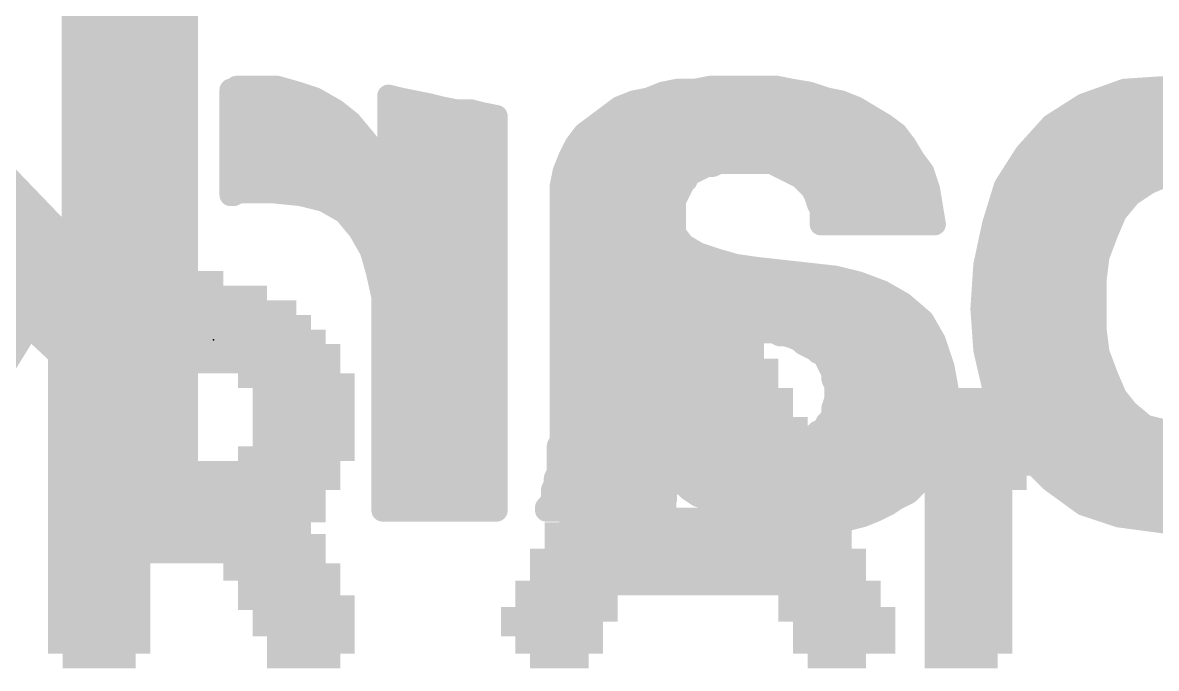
# Model space of a CAD drawing. Extents: x -30.5 to 56.1, y -10.7 to 33.1.
# Drawn here: x 12.047 to 15.927, y 19.958 to 22.168 of the extents above; entities that cross this region are included whole.
import ezdxf

# ---------------------------------------------------------------- set-up
doc = ezdxf.new("R2010")
doc.units = 0
for name, color, linetype in [('21', 41, 'CONTINUOUS'), ('22', 40, 'CONTINUOUS'), ('24', 53, 'CONTINUOUS')]:
    doc.layers.add(name, color=color, linetype=linetype)

# ---------------------------------------------------------------- blocks, each defined once
blk = doc.blocks.new('RECT')
blk.add_solid([(-0.5, -0.5), (0.5, -0.5), (-0.5, 0.5), (0.5, 0.5)])

msp = doc.modelspace()

# ---------------------------------------------------------------- linework, layer by layer
at = {"layer": '22', "const_width": 0.0762}
for points in [[(12.219, 22.448), (12.219, 21.408)], [(12.609, 20.498), (12.609, 22.238)], [(12.219, 22.1742), (12.609, 22.1742)], [(12.219, 22.098), (12.609, 22.098)], [(12.219, 22.0218), (12.609, 22.0218)], [(12.219, 21.9456), (12.609, 21.9456)], [(12.769, 21.938), (12.759, 21.938)], [(12.759, 21.938), (12.759, 21.578)], [(12.779, 21.948), (12.769, 21.938)], [(12.7766, 21.9456), (12.9274, 21.9456)], [(12.919, 21.948), (12.779, 21.948)], [(12.989, 21.928), (12.919, 21.948)], [(13.049, 21.908), (12.989, 21.928)], [(14.239, 21.928), (14.189, 21.908)], [(14.289, 21.938), (14.239, 21.928)], [(14.349, 21.938), (14.289, 21.938)], [(14.399, 21.948), (14.349, 21.938)], [(14.387, 21.9456), (14.641, 21.9456)], [(14.629, 21.948), (14.399, 21.948)], [(14.679, 21.938), (14.629, 21.948)], [(14.739, 21.928), (14.679, 21.938)], [(14.799, 21.908), (14.739, 21.928)], [(15.819, 21.938), (15.679, 21.888)], [(15.969, 21.948), (15.819, 21.938)], [(15.933, 21.9456), (16.0534, 21.9456)], [(12.219, 21.408), (11.729, 21.918)], [(13.119, 21.868), (13.049, 21.908)], [(13.339, 21.908), (13.299, 21.918)], [(13.299, 21.918), (13.299, 21.648)], [(13.439, 21.888), (13.339, 21.908)], [(13.479, 21.878), (13.439, 21.888)], [(14.139, 21.898), (14.089, 21.878)], [(14.189, 21.908), (14.139, 21.898)], [(14.849, 21.898), (14.799, 21.908)], [(14.899, 21.878), (14.849, 21.898)], [(15.679, 21.888), (15.569, 21.818)], [(12.219, 21.8694), (12.609, 21.8694)], [(12.759, 21.8694), (13.1166, 21.8694)], [(13.169, 21.828), (13.119, 21.868)], [(13.299, 21.8694), (13.522, 21.8694)], [(13.529, 21.868), (13.479, 21.878)], [(13.579, 21.868), (13.529, 21.868)], [(13.619, 21.858), (13.579, 21.868)], [(13.669, 21.848), (13.619, 21.858)], [(13.669, 20.498), (13.669, 21.848)], [(14.089, 21.878), (13.969, 21.788)], [(14.0775, 21.8694), (14.9133, 21.8694)], [(14.999, 21.818), (14.899, 21.878)], [(15.6498, 21.8694), (16.2567, 21.8694)], [(13.219, 21.768), (13.169, 21.828)], [(15.039, 21.788), (14.999, 21.818)], [(15.569, 21.818), (15.479, 21.718)], [(12.219, 21.7932), (12.609, 21.7932)], [(12.759, 21.7932), (13.198, 21.7932)], [(13.259, 21.718), (13.219, 21.768)], [(13.299, 21.7932), (13.669, 21.7932)], [(13.969, 21.788), (13.939, 21.748)], [(13.9759, 21.7932), (15.0321, 21.7932)], [(15.069, 21.748), (15.039, 21.788)], [(15.5467, 21.7932), (16.3438, 21.7932)], [(13.939, 21.748), (13.919, 21.708)], [(15.099, 21.698), (15.069, 21.748)], [(12.219, 21.717), (12.609, 21.717)], [(12.759, 21.717), (13.2596, 21.717)], [(13.299, 21.648), (13.259, 21.718)], [(13.299, 21.717), (13.669, 21.717)], [(13.919, 21.708), (13.899, 21.658)], [(13.9235, 21.717), (15.0876, 21.717)], [(15.129, 21.658), (15.099, 21.698)], [(15.479, 21.718), (15.409, 21.608)], [(15.4784, 21.717), (16.759, 21.717)], [(13.899, 21.658), (13.889, 21.608)], [(14.329, 21.648), (14.389, 21.678)], [(14.389, 21.678), (14.409, 21.678)], [(14.409, 21.678), (14.429, 21.688)], [(14.429, 21.688), (14.609, 21.688)], [(14.609, 21.688), (14.709, 21.638)], [(15.149, 21.598), (15.129, 21.658)], [(12.219, 21.6408), (12.609, 21.6408)], [(12.759, 21.6408), (13.669, 21.6408)], [(13.8956, 21.6408), (14.3254, 21.6408)], [(14.279, 21.558), (14.309, 21.618)], [(14.309, 21.618), (14.319, 21.628)], [(14.319, 21.628), (14.329, 21.648)], [(14.7034, 21.6408), (15.1347, 21.6408)], [(14.709, 21.638), (14.749, 21.598)], [(15.4299, 21.6408), (15.9522, 21.6408)], [(15.839, 21.578), (15.899, 21.618)], [(15.899, 21.618), (15.969, 21.648)], [(12.759, 21.578), (12.769, 21.578)], [(12.769, 21.578), (12.789, 21.588)], [(12.789, 21.588), (12.899, 21.588)], [(12.899, 21.588), (12.999, 21.578)], [(12.999, 21.578), (13.079, 21.558)], [(13.889, 21.608), (13.889, 20.738)], [(14.749, 21.598), (14.759, 21.578)], [(14.759, 21.578), (14.769, 21.548)], [(15.169, 21.478), (15.149, 21.598)], [(15.409, 21.608), (15.369, 21.478)], [(15.789, 21.518), (15.839, 21.578)], [(11.6292, 21.5646), (12.0685, 21.5646)], [(12.219, 21.5646), (12.609, 21.5646)], [(13.0526, 21.5646), (13.669, 21.5646)], [(13.079, 21.558), (13.149, 21.518)], [(13.889, 21.5646), (14.2823, 21.5646)], [(14.279, 21.448), (14.279, 21.558)], [(14.7635, 21.5646), (15.1546, 21.5646)], [(14.769, 21.548), (14.779, 21.528)], [(15.3956, 21.5646), (15.8278, 21.5646)], [(13.149, 21.518), (13.199, 21.458)], [(14.779, 21.528), (14.779, 21.478)], [(15.759, 21.448), (15.789, 21.518)], [(11.7069, 21.4884), (12.1418, 21.4884)], [(12.219, 21.4884), (12.609, 21.4884)], [(13.1737, 21.4884), (13.669, 21.4884)], [(13.199, 21.458), (13.239, 21.388)], [(13.889, 21.4884), (14.279, 21.4884)], [(14.779, 21.4884), (15.1673, 21.4884)], [(14.779, 21.478), (15.169, 21.478)], [(15.369, 21.478), (15.339, 21.338)], [(15.3722, 21.4884), (15.7763, 21.4884)], [(14.309, 21.408), (14.279, 21.448)], [(15.729, 21.368), (15.759, 21.448)], [(11.7845, 21.4122), (12.215, 21.4122)], [(12.219, 21.4122), (12.609, 21.4122)], [(13.2252, 21.4122), (13.669, 21.4122)], [(13.239, 21.388), (13.259, 21.318)], [(13.889, 21.4122), (14.3059, 21.4122)], [(14.359, 21.378), (14.309, 21.408)], [(15.3549, 21.4122), (15.7456, 21.4122)], [(14.419, 21.358), (14.359, 21.378)], [(14.489, 21.338), (14.419, 21.358)], [(15.719, 21.288), (15.729, 21.368)], [(11.7584, 21.336), (12.609, 21.336)], [(13.2539, 21.336), (13.669, 21.336)], [(13.259, 21.318), (13.279, 21.228)], [(13.889, 21.336), (14.4885, 21.336)], [(14.489, 21.338), (14.439, 21.138)], [(14.439, 21.138), (14.489, 21.338)], [(14.4885, 21.336), (14.503, 21.336)], [(14.559, 21.328), (14.489, 21.338)], [(14.739, 21.308), (14.559, 21.328)], [(14.659, 21.098), (14.739, 21.308)], [(14.739, 21.308), (14.659, 21.098)], [(14.829, 21.298), (14.739, 21.308)], [(15.339, 21.338), (15.329, 21.188)], [(15.3389, 21.336), (15.725, 21.336)], [(14.909, 21.278), (14.829, 21.298)], [(14.989, 21.248), (14.909, 21.278)], [(15.719, 21.198), (15.719, 21.288)], [(11.7084, 21.2598), (12.609, 21.2598)], [(13.2719, 21.2598), (13.669, 21.2598)], [(13.279, 21.228), (13.279, 20.498)], [(13.889, 21.2598), (14.4695, 21.2598)], [(14.4695, 21.2598), (14.7206, 21.2598)], [(14.7206, 21.2598), (14.9575, 21.2598)], [(15.059, 21.208), (14.989, 21.248)], [(15.3338, 21.2598), (15.719, 21.2598)], [(14.279, 20.958), (14.279, 21.188)], [(14.279, 21.188), (14.299, 21.168)], [(15.129, 21.148), (15.059, 21.208)], [(15.719, 21.198), (15.329, 21.188)], [(15.329, 21.188), (15.719, 21.198)], [(15.329, 21.188), (15.339, 21.048)], [(15.719, 21.118), (15.719, 21.198)], [(11.6585, 21.1836), (12.609, 21.1836)], [(13.279, 21.1836), (13.669, 21.1836)], [(13.889, 21.1836), (14.279, 21.1836)], [(14.2834, 21.1836), (14.4504, 21.1836)], [(14.299, 21.168), (14.319, 21.168)], [(14.319, 21.168), (14.359, 21.148)], [(14.359, 21.148), (14.379, 21.148)], [(14.379, 21.148), (14.399, 21.138)], [(14.4504, 21.1836), (14.6916, 21.1836)], [(14.6916, 21.1836), (15.0875, 21.1836)], [(15.169, 21.078), (15.129, 21.148)], [(15.3293, 21.1836), (15.719, 21.1836)], [(11.679, 20.498), (12.069, 21.128)], [(12.069, 21.128), (12.219, 20.988)], [(14.399, 21.138), (14.439, 21.138)], [(14.439, 21.138), (14.459, 21.128)], [(14.459, 21.128), (14.479, 21.128)], [(14.479, 21.128), (14.509, 21.118)], [(14.509, 21.118), (14.549, 21.118)], [(14.549, 21.118), (14.579, 21.108)], [(14.579, 21.108), (14.619, 21.108)], [(14.619, 21.108), (14.639, 21.098)], [(15.729, 21.038), (15.719, 21.118)], [(11.6085, 21.1074), (12.0562, 21.1074)], [(12.0911, 21.1074), (12.609, 21.1074)], [(13.279, 21.1074), (13.669, 21.1074)], [(13.889, 21.1074), (14.279, 21.1074)], [(14.6202, 21.1074), (14.6626, 21.1074)], [(14.639, 21.098), (14.659, 21.098)], [(14.659, 21.098), (14.689, 21.088)], [(14.6626, 21.1074), (15.1522, 21.1074)], [(14.689, 21.088), (14.709, 21.078)], [(14.709, 21.078), (14.719, 21.068)], [(15.199, 20.988), (15.169, 21.078)], [(15.3348, 21.1074), (15.7203, 21.1074)], [(12.1727, 21.0312), (12.609, 21.0312)], [(13.279, 21.0312), (13.669, 21.0312)], [(13.889, 21.0312), (14.279, 21.0312)], [(14.719, 21.068), (14.759, 21.048)], [(14.759, 21.048), (14.769, 21.038)], [(14.769, 21.038), (14.789, 21.028)], [(14.7826, 21.0312), (15.1846, 21.0312)], [(15.339, 21.048), (15.369, 20.918)], [(15.3429, 21.0312), (15.7316, 21.0312)], [(15.759, 20.958), (15.729, 21.038)], [(14.789, 21.028), (14.819, 20.968)], [(12.219, 20.988), (12.219, 20.498)], [(12.219, 20.955), (12.609, 20.955)], [(13.279, 20.955), (13.669, 20.955)], [(13.889, 20.955), (14.28, 20.955)], [(14.289, 20.928), (14.279, 20.958)], [(14.819, 20.968), (14.819, 20.948)], [(14.819, 20.955), (15.205, 20.955)], [(15.219, 20.878), (15.199, 20.988)], [(15.3605, 20.955), (15.7526, 20.955)], [(15.419, 20.798), (15.759, 20.958)], [(15.759, 20.958), (15.419, 20.798)], [(15.7526, 20.955), (15.7603, 20.955)], [(15.789, 20.888), (15.759, 20.958)], [(14.299, 20.908), (14.289, 20.928)], [(14.819, 20.948), (14.829, 20.928)], [(14.829, 20.928), (14.829, 20.878)], [(15.369, 20.918), (15.419, 20.798)], [(12.219, 20.8788), (12.609, 20.8788)], [(13.279, 20.8788), (13.669, 20.8788)], [(13.889, 20.8788), (14.3087, 20.8788)], [(14.319, 20.848), (14.299, 20.908)], [(14.829, 20.878), (14.819, 20.848)], [(14.829, 20.8788), (15.2189, 20.8788)], [(15.209, 20.828), (15.219, 20.878)], [(15.3853, 20.8788), (15.5907, 20.8788)], [(15.5907, 20.8788), (15.7964, 20.8788)], [(15.829, 20.838), (15.789, 20.888)], [(14.339, 20.828), (14.319, 20.848)], [(14.819, 20.848), (14.819, 20.828)], [(15.889, 20.788), (15.829, 20.838)], [(12.219, 20.8026), (12.609, 20.8026)], [(13.279, 20.8026), (13.669, 20.8026)], [(13.889, 20.8026), (14.3559, 20.8026)], [(14.359, 20.798), (14.339, 20.828)], [(14.379, 20.778), (14.359, 20.798)], [(14.799, 20.798), (14.789, 20.778)], [(14.809, 20.808), (14.799, 20.798)], [(14.8036, 20.8026), (15.209, 20.8026)], [(14.819, 20.828), (14.809, 20.808)], [(15.209, 20.778), (15.209, 20.828)], [(15.4171, 20.8026), (15.4288, 20.8026)], [(15.419, 20.798), (15.479, 20.688)], [(15.4288, 20.8026), (15.8715, 20.8026)], [(14.409, 20.758), (14.379, 20.778)], [(14.769, 20.768), (14.759, 20.758)], [(14.789, 20.778), (14.769, 20.768)], [(15.189, 20.738), (15.209, 20.778)], [(15.969, 20.768), (15.889, 20.788)], [(12.219, 20.7264), (12.609, 20.7264)], [(13.279, 20.7264), (13.669, 20.7264)], [(13.889, 20.738), (13.879, 20.718)], [(13.8832, 20.7264), (14.547, 20.7264)], [(14.449, 20.748), (14.409, 20.758)], [(14.489, 20.728), (14.449, 20.748)], [(14.539, 20.728), (14.489, 20.728)], [(14.589, 20.718), (14.539, 20.728)], [(14.659, 20.728), (14.639, 20.718)], [(14.6558, 20.7264), (15.1867, 20.7264)], [(14.679, 20.728), (14.659, 20.728)], [(14.699, 20.738), (14.679, 20.728)], [(14.719, 20.738), (14.699, 20.738)], [(14.759, 20.758), (14.719, 20.738)], [(15.179, 20.688), (15.189, 20.738)], [(15.4581, 20.7264), (16.759, 20.7264)], [(13.879, 20.718), (13.879, 20.628)], [(14.639, 20.718), (14.589, 20.718)], [(15.159, 20.658), (15.179, 20.688)], [(15.479, 20.688), (15.569, 20.598)], [(12.219, 20.6502), (12.609, 20.6502)], [(13.279, 20.6502), (13.669, 20.6502)], [(13.879, 20.6502), (15.1532, 20.6502)], [(15.129, 20.618), (15.159, 20.658)], [(15.5168, 20.6502), (16.3468, 20.6502)], [(13.879, 20.628), (13.869, 20.608)], [(13.869, 20.608), (13.869, 20.588)], [(14.259, 20.578), (14.259, 20.638)], [(14.259, 20.638), (14.279, 20.608)], [(14.279, 20.608), (14.309, 20.588)], [(15.109, 20.588), (15.129, 20.618)], [(12.219, 20.574), (12.609, 20.574)], [(13.279, 20.574), (13.669, 20.574)], [(13.869, 20.588), (13.859, 20.568)], [(13.859, 20.568), (13.859, 20.538)], [(13.862, 20.574), (14.255, 20.574)], [(14.249, 20.568), (14.259, 20.578)], [(14.249, 20.538), (14.249, 20.568)], [(14.309, 20.588), (14.329, 20.568)], [(14.323, 20.574), (15.095, 20.574)], [(14.329, 20.568), (14.359, 20.548)], [(15.079, 20.558), (15.109, 20.588)], [(15.569, 20.598), (15.679, 20.518)], [(15.602, 20.574), (16.2823, 20.574)], [(13.859, 20.538), (13.849, 20.518)], [(14.239, 20.528), (14.249, 20.538)], [(14.239, 20.518), (14.239, 20.528)], [(14.359, 20.548), (14.389, 20.538)], [(14.389, 20.538), (14.419, 20.518)], [(15.009, 20.518), (15.039, 20.538)], [(15.039, 20.538), (15.079, 20.558)], [(12.219, 20.498), (12.609, 20.498)], [(13.279, 20.498), (13.669, 20.498)], [(13.849, 20.518), (13.839, 20.508)], [(13.839, 20.508), (13.839, 20.498)], [(13.839, 20.498), (14.229, 20.498)], [(14.229, 20.508), (14.239, 20.518)], [(14.229, 20.498), (14.229, 20.508)], [(14.419, 20.518), (14.539, 20.478)], [(14.4796, 20.4978), (14.9685, 20.4978)], [(14.919, 20.478), (14.969, 20.498)], [(14.969, 20.498), (15.009, 20.518)], [(15.679, 20.518), (15.799, 20.478)], [(15.7396, 20.4978), (16.1486, 20.4978)], [(15.949, 20.458), (16.129, 20.488)], [(14.539, 20.478), (14.569, 20.478)], [(14.569, 20.478), (14.599, 20.468)], [(14.599, 20.468), (14.639, 20.468)], [(14.639, 20.468), (14.669, 20.458)], [(14.669, 20.458), (14.779, 20.458)], [(14.779, 20.458), (14.829, 20.468)], [(14.829, 20.468), (14.879, 20.468)], [(14.879, 20.468), (14.919, 20.478)], [(15.799, 20.478), (15.949, 20.458)]]:
    msp.add_lwpolyline(points, dxfattribs=at)
at = {"layer": '22', "const_width": 0.0381}
for points in [[(12.219, 22.1933, 1), (12.219, 22.1552)], [(12.609, 22.1552, 1), (12.609, 22.1933)], [(12.219, 22.1171, 1), (12.219, 22.079)], [(12.609, 22.079, 1), (12.609, 22.1171)], [(12.219, 22.0409, 1), (12.219, 22.0028)], [(12.609, 22.0028, 1), (12.609, 22.0409)], [(12.219, 21.9647, 1), (12.219, 21.9266)], [(12.609, 21.9266, 1), (12.609, 21.9647)], [(12.759, 21.9571, 1), (12.759, 21.919)], [(12.7781, 21.938, 1), (12.74, 21.938)], [(12.7555, 21.9515, 1), (12.7825, 21.9245)], [(12.7766, 21.9647, 1), (12.7766, 21.9266)], [(12.779, 21.9671, 1), (12.779, 21.929)], [(12.7925, 21.9345, 1), (12.7655, 21.9615)], [(12.769, 21.919, 1), (12.769, 21.9571)], [(12.9242, 21.9663, 1), (12.9138, 21.9297)], [(12.919, 21.929, 1), (12.919, 21.9671)], [(12.9274, 21.9266, 1), (12.9274, 21.9647)], [(12.995, 21.9461, 1), (12.983, 21.9099)], [(12.9838, 21.9097, 1), (12.9942, 21.9463)], [(14.2353, 21.9467, 1), (14.2427, 21.9093)], [(14.2461, 21.9103, 1), (14.2319, 21.9457)], [(14.289, 21.9571, 1), (14.289, 21.919)], [(14.2927, 21.9193, 1), (14.2853, 21.9567)], [(14.3453, 21.9567, 1), (14.3527, 21.9193)], [(14.349, 21.919, 1), (14.349, 21.9571)], [(14.387, 21.9647, 1), (14.387, 21.9266)], [(14.399, 21.9671, 1), (14.399, 21.929)], [(14.4027, 21.9293, 1), (14.3953, 21.9667)], [(14.6327, 21.9667, 1), (14.6253, 21.9293)], [(14.629, 21.929, 1), (14.629, 21.9671)], [(14.641, 21.9266, 1), (14.641, 21.9647)], [(14.6821, 21.9568, 1), (14.6759, 21.9192)], [(14.6753, 21.9193, 1), (14.6827, 21.9567)], [(14.745, 21.9461, 1), (14.733, 21.9099)], [(14.7359, 21.9092, 1), (14.7421, 21.9468)], [(15.8177, 21.957, 1), (15.8203, 21.919)], [(15.8254, 21.9201, 1), (15.8126, 21.9559)], [(15.933, 21.9647, 1), (15.933, 21.9266)], [(13.0585, 21.9245, 1), (13.0395, 21.8915)], [(13.043, 21.8899, 1), (13.055, 21.9261)], [(13.3036, 21.9365, 1), (13.2944, 21.8995)], [(13.3181, 21.918, 1), (13.28, 21.918)], [(13.3427, 21.9267, 1), (13.3353, 21.8893)], [(13.3344, 21.8895, 1), (13.3436, 21.9265)], [(13.4436, 21.9065, 1), (13.4344, 21.8695)], [(13.4353, 21.8693, 1), (13.4427, 21.9067)], [(14.1353, 21.9167, 1), (14.1427, 21.8793)], [(14.1461, 21.8803, 1), (14.1319, 21.9157)], [(14.1819, 21.9257, 1), (14.1961, 21.8903)], [(14.1927, 21.8893, 1), (14.1853, 21.9267)], [(14.8027, 21.9267, 1), (14.7953, 21.8893)], [(14.793, 21.8899, 1), (14.805, 21.9261)], [(14.8561, 21.9157, 1), (14.8419, 21.8803)], [(14.8453, 21.8793, 1), (14.8527, 21.9167)], [(15.6726, 21.9059, 1), (15.6854, 21.8701)], [(15.6892, 21.8719, 1), (15.6688, 21.9041)], [(12.219, 21.8885, 1), (12.219, 21.8504)], [(12.609, 21.8504, 1), (12.609, 21.8885)], [(12.759, 21.8885, 1), (12.759, 21.8504)], [(13.1309, 21.8829, 1), (13.1071, 21.8531)], [(13.1095, 21.8515, 1), (13.1285, 21.8845)], [(13.1166, 21.8504, 1), (13.1166, 21.8885)], [(13.299, 21.8885, 1), (13.299, 21.8504)], [(13.4827, 21.8967, 1), (13.4753, 21.8593)], [(13.4744, 21.8595, 1), (13.4836, 21.8965)], [(13.529, 21.8871, 1), (13.529, 21.849)], [(13.522, 21.8504, 1), (13.522, 21.8885)], [(13.5253, 21.8493, 1), (13.5327, 21.8867)], [(13.5836, 21.8865, 1), (13.5744, 21.8495)], [(13.579, 21.849, 1), (13.579, 21.8871)], [(13.6227, 21.8767, 1), (13.6153, 21.8393)], [(13.6144, 21.8395, 1), (13.6236, 21.8765)], [(13.6881, 21.848, 1), (13.65, 21.848)], [(13.6653, 21.8293, 1), (13.6727, 21.8667)], [(14.0775, 21.8885, 1), (14.0775, 21.8504)], [(14.0819, 21.8957, 1), (14.0961, 21.8603)], [(14.1004, 21.8628, 1), (14.0776, 21.8932)], [(14.9088, 21.8943, 1), (14.8892, 21.8617)], [(14.8919, 21.8603, 1), (14.9061, 21.8957)], [(14.9133, 21.8504, 1), (14.9133, 21.8885)], [(15.6498, 21.8885, 1), (15.6498, 21.8504)], [(13.1836, 21.8402, 1), (13.1544, 21.8158)], [(13.1571, 21.8131, 1), (13.1809, 21.8429)], [(15.0104, 21.8332, 1), (14.9876, 21.8028)], [(14.9892, 21.8017, 1), (15.0088, 21.8343)], [(15.5588, 21.8341, 1), (15.5792, 21.8019)], [(15.5832, 21.8053, 1), (15.5548, 21.8307)], [(12.219, 21.8123, 1), (12.219, 21.7742)], [(12.609, 21.7742, 1), (12.609, 21.8123)], [(12.759, 21.8123, 1), (12.759, 21.7742)], [(13.198, 21.7742, 1), (13.198, 21.8123)], [(13.2339, 21.7799, 1), (13.2041, 21.7561)], [(13.299, 21.8123, 1), (13.299, 21.7742)], [(13.669, 21.7742, 1), (13.669, 21.8123)], [(13.9576, 21.8032, 1), (13.9804, 21.7728)], [(13.9842, 21.7766, 1), (13.9538, 21.7994)], [(13.9759, 21.8123, 1), (13.9759, 21.7742)], [(15.0542, 21.7994, 1), (15.0238, 21.7766)], [(15.0276, 21.7728, 1), (15.0504, 21.8032)], [(15.0321, 21.7742, 1), (15.0321, 21.8123)], [(15.5467, 21.8123, 1), (15.5467, 21.7742)], [(13.2044, 21.7558, 1), (13.2336, 21.7802)], [(13.9238, 21.7594, 1), (13.9542, 21.7366)], [(13.956, 21.7395, 1), (13.922, 21.7565)], [(15.0853, 21.7578, 1), (15.0527, 21.7382)], [(15.0538, 21.7366, 1), (15.0842, 21.7594)], [(12.219, 21.7361, 1), (12.219, 21.698)], [(12.609, 21.698, 1), (12.609, 21.7361)], [(12.759, 21.7361, 1), (12.759, 21.698)], [(13.2755, 21.7275, 1), (13.2425, 21.7085)], [(13.2441, 21.7061, 1), (13.2739, 21.7299)], [(13.2596, 21.698, 1), (13.2596, 21.7361)], [(13.299, 21.7361, 1), (13.299, 21.698)], [(13.669, 21.698, 1), (13.669, 21.7361)], [(13.902, 21.7165, 1), (13.936, 21.6995)], [(13.9367, 21.7009, 1), (13.9013, 21.7151)], [(13.9235, 21.7361, 1), (13.9235, 21.698)], [(15.1142, 21.7094, 1), (15.0838, 21.6866)], [(15.0876, 21.698, 1), (15.0876, 21.7361)], [(15.4784, 21.7361, 1), (15.4784, 21.698)], [(15.4648, 21.7307, 1), (15.4932, 21.7053)], [(15.4951, 21.7078, 1), (15.4629, 21.7282)], [(13.9177, 21.6543, 1), (13.8803, 21.6617)], [(14.389, 21.6971, 1), (14.389, 21.659)], [(14.3975, 21.661, 1), (14.3805, 21.695)], [(14.4005, 21.695, 1), (14.4175, 21.661)], [(14.409, 21.659, 1), (14.409, 21.6971)], [(14.429, 21.7071, 1), (14.429, 21.669)], [(14.4375, 21.671, 1), (14.4205, 21.705)], [(14.6175, 21.705, 1), (14.6005, 21.671)], [(14.609, 21.669, 1), (14.609, 21.7071)], [(15.0827, 21.6882, 1), (15.1153, 21.7078)], [(15.1471, 21.664, 1), (15.1109, 21.652)], [(12.219, 21.6599, 1), (12.219, 21.6218)], [(12.609, 21.6218, 1), (12.609, 21.6599)], [(12.759, 21.6599, 1), (12.759, 21.6218)], [(13.28, 21.648, 1), (13.3181, 21.648)], [(13.2825, 21.6385, 1), (13.3155, 21.6575)], [(13.669, 21.6218, 1), (13.669, 21.6599)], [(13.8956, 21.6599, 1), (13.8956, 21.6218)], [(13.8813, 21.6651, 1), (13.9167, 21.6509)], [(14.2955, 21.6315, 1), (14.3225, 21.6045)], [(14.326, 21.6095, 1), (14.292, 21.6265)], [(14.302, 21.6365, 1), (14.336, 21.6195)], [(14.3325, 21.6145, 1), (14.3055, 21.6415)], [(14.3205, 21.665, 1), (14.3375, 21.631)], [(14.346, 21.6395, 1), (14.312, 21.6565)], [(14.3254, 21.6218, 1), (14.3254, 21.6599)], [(14.7034, 21.6599, 1), (14.7034, 21.6218)], [(14.7225, 21.6515, 1), (14.6955, 21.6245)], [(14.7005, 21.621, 1), (14.7175, 21.655)], [(15.1138, 21.6466, 1), (15.1442, 21.6694)], [(15.1347, 21.6218, 1), (15.1347, 21.6599)], [(15.4299, 21.6599, 1), (15.4299, 21.6218)], [(15.8915, 21.6355, 1), (15.9065, 21.6005)], [(15.9096, 21.6021, 1), (15.8884, 21.6339)], [(12.759, 21.597, 1), (12.759, 21.5589)], [(12.7605, 21.595, 1), (12.7775, 21.561)], [(12.769, 21.5589, 1), (12.769, 21.597)], [(12.789, 21.6071, 1), (12.789, 21.569)], [(12.7975, 21.571, 1), (12.7805, 21.605)], [(12.9009, 21.607, 1), (12.8971, 21.569)], [(12.899, 21.569, 1), (12.899, 21.6071)], [(13.0036, 21.5965, 1), (12.9944, 21.5595)], [(12.9971, 21.559, 1), (13.0009, 21.597)], [(13.9081, 21.608, 1), (13.87, 21.608)], [(13.8703, 21.6117, 1), (13.9077, 21.6043)], [(14.766, 21.6065, 1), (14.732, 21.5895)], [(14.7355, 21.5845, 1), (14.7625, 21.6115)], [(14.7771, 21.584, 1), (14.7409, 21.572)], [(15.1678, 21.6011, 1), (15.1302, 21.5949)], [(15.1309, 21.592, 1), (15.1671, 21.604)], [(15.3929, 21.6182, 1), (15.4251, 21.5978)], [(15.4272, 21.6024, 1), (15.3908, 21.6136)], [(15.8284, 21.5939, 1), (15.8496, 21.5621)], [(15.8536, 21.5658, 1), (15.8244, 21.5902)], [(12.0685, 21.5456, 1), (12.0685, 21.5837)], [(12.219, 21.5837, 1), (12.219, 21.5456)], [(12.609, 21.5456, 1), (12.609, 21.5837)], [(12.74, 21.578, 1), (12.7781, 21.578)], [(13.0526, 21.5837, 1), (13.0526, 21.5456)], [(13.0885, 21.5745, 1), (13.0695, 21.5415)], [(13.0744, 21.5395, 1), (13.0836, 21.5765)], [(13.669, 21.5456, 1), (13.669, 21.5837)], [(13.889, 21.5837, 1), (13.889, 21.5456)], [(14.298, 21.558, 1), (14.2599, 21.558)], [(14.262, 21.5665, 1), (14.296, 21.5495)], [(14.2823, 21.5456, 1), (14.2823, 21.5837)], [(14.742, 21.5695, 1), (14.776, 21.5865)], [(14.7635, 21.5837, 1), (14.7635, 21.5456)], [(14.786, 21.5565, 1), (14.752, 21.5395)], [(14.7509, 21.542, 1), (14.7871, 21.554)], [(15.1546, 21.5456, 1), (15.1546, 21.5837)], [(15.3956, 21.5837, 1), (15.3956, 21.5456)], [(15.8278, 21.5456, 1), (15.8278, 21.5837)], [(13.1636, 21.5302, 1), (13.1344, 21.5058)], [(13.1395, 21.5015, 1), (13.1585, 21.5345)], [(14.798, 21.528, 1), (14.7599, 21.528)], [(14.762, 21.5195, 1), (14.796, 21.5365)], [(15.7744, 21.5302, 1), (15.8036, 21.5058)], [(15.8065, 21.5105, 1), (15.7715, 21.5255)], [(12.1418, 21.4694, 1), (12.1418, 21.5075)], [(12.219, 21.5075, 1), (12.219, 21.4694)], [(12.609, 21.4694, 1), (12.609, 21.5075)], [(13.1737, 21.5075, 1), (13.1737, 21.4694)], [(13.2155, 21.4675, 1), (13.1825, 21.4485)], [(13.669, 21.4694, 1), (13.669, 21.5075)], [(13.889, 21.5075, 1), (13.889, 21.4694)], [(14.279, 21.4694, 1), (14.279, 21.5075)], [(14.779, 21.5075, 1), (14.779, 21.4694)], [(14.779, 21.4971, 1), (14.779, 21.459)], [(14.7599, 21.478, 1), (14.798, 21.478)], [(15.1502, 21.4749, 1), (15.1878, 21.4811)], [(15.1673, 21.4694, 1), (15.1673, 21.5075)], [(15.169, 21.459, 1), (15.169, 21.4971)], [(15.3508, 21.4836, 1), (15.3872, 21.4724)], [(15.3876, 21.474, 1), (15.3504, 21.482)], [(15.3722, 21.5075, 1), (15.3722, 21.4694)], [(15.7763, 21.4694, 1), (15.7763, 21.5075)], [(13.1844, 21.4458, 1), (13.2136, 21.4702)], [(14.2942, 21.4594, 1), (14.2638, 21.4366)], [(14.2599, 21.448, 1), (14.298, 21.448)], [(15.7415, 21.4555, 1), (15.7765, 21.4405)], [(15.7768, 21.4413, 1), (15.7412, 21.4547)], [(12.219, 21.4313, 1), (12.219, 21.3932)], [(12.2, 21.408, 1), (12.2381, 21.408)], [(12.2053, 21.3948, 1), (12.2327, 21.4212)], [(12.215, 21.3932, 1), (12.215, 21.4313)], [(12.609, 21.3932, 1), (12.609, 21.4313)], [(13.2252, 21.4313, 1), (13.2252, 21.3932)], [(13.2573, 21.3932, 1), (13.2207, 21.3828)], [(13.669, 21.3932, 1), (13.669, 21.4313)], [(13.889, 21.4313, 1), (13.889, 21.3932)], [(14.3188, 21.4243, 1), (14.2992, 21.3917)], [(14.2938, 21.3966, 1), (14.3242, 21.4194)], [(14.3059, 21.3932, 1), (14.3059, 21.4313)], [(15.3549, 21.4313, 1), (15.3549, 21.3932)], [(15.7456, 21.3932, 1), (15.7456, 21.4313)], [(13.2225, 21.3785, 1), (13.2555, 21.3975)], [(14.365, 21.3961, 1), (14.353, 21.3599)], [(14.3492, 21.3617, 1), (14.3688, 21.3943)], [(14.4242, 21.3763, 1), (14.4138, 21.3397)], [(14.413, 21.3399, 1), (14.425, 21.3761)], [(15.7112, 21.3747, 1), (15.7468, 21.3613)], [(15.7479, 21.3656, 1), (15.7101, 21.3704)], [(12.609, 21.317, 1), (12.609, 21.3551)], [(13.2539, 21.3551, 1), (13.2539, 21.317)], [(13.2776, 21.3221, 1), (13.2404, 21.3139)], [(13.2407, 21.3128, 1), (13.2773, 21.3232)], [(13.669, 21.317, 1), (13.669, 21.3551)], [(13.889, 21.3551, 1), (13.889, 21.317)], [(14.4885, 21.3551, 1), (14.4885, 21.317)], [(14.4917, 21.3569, 1), (14.4863, 21.3191)], [(14.5075, 21.3334, 1), (14.4705, 21.3426)], [(14.5075, 21.3334, 1), (14.4705, 21.3426)], [(14.4838, 21.3197, 1), (14.4942, 21.3563)], [(14.4885, 21.317, 1), (14.4885, 21.3551)], [(14.503, 21.317, 1), (14.503, 21.3551)], [(14.5611, 21.3469, 1), (14.5569, 21.3091)], [(14.5563, 21.3091, 1), (14.5617, 21.3469)], [(14.7411, 21.3269, 1), (14.7369, 21.2891)], [(14.7568, 21.3012, 1), (14.7212, 21.3148)], [(14.7568, 21.3012, 1), (14.7212, 21.3148)], [(14.7369, 21.2891, 1), (14.7411, 21.3269)], [(15.3389, 21.3551, 1), (15.3389, 21.317)], [(15.3204, 21.342, 1), (15.3576, 21.334)], [(15.358, 21.3367, 1), (15.32, 21.3393)], [(15.725, 21.317, 1), (15.725, 21.3551)], [(14.8336, 21.3165, 1), (14.8244, 21.2795)], [(14.8269, 21.2791, 1), (14.8311, 21.3169)], [(14.9157, 21.2958, 1), (14.9023, 21.2602)], [(14.9044, 21.2595, 1), (14.9136, 21.2965)], [(15.7381, 21.288, 1), (15.7, 21.288)], [(15.7001, 21.2904, 1), (15.7379, 21.2856)], [(12.609, 21.2408, 1), (12.609, 21.2789)], [(13.2719, 21.2789, 1), (13.2719, 21.2408)], [(13.298, 21.228, 1), (13.2599, 21.228)], [(13.669, 21.2408, 1), (13.669, 21.2789)], [(13.889, 21.2789, 1), (13.889, 21.2408)], [(14.4695, 21.2789, 1), (14.4695, 21.2408)], [(14.4695, 21.2408, 1), (14.4695, 21.2789)], [(14.7206, 21.2789, 1), (14.7206, 21.2408)], [(14.7206, 21.2408, 1), (14.7206, 21.2789)], [(14.9575, 21.2408, 1), (14.9575, 21.2789)], [(14.9985, 21.2645, 1), (14.9795, 21.2315)], [(14.9823, 21.2302, 1), (14.9957, 21.2658)], [(15.3338, 21.2789, 1), (15.3338, 21.2408)], [(15.719, 21.2408, 1), (15.719, 21.2789)], [(13.2604, 21.2239, 1), (13.2976, 21.2321)], [(14.298, 21.188, 1), (14.2599, 21.188)], [(14.2925, 21.2015, 1), (14.2655, 21.1745)], [(15.0714, 21.2225, 1), (15.0466, 21.1935)], [(15.0495, 21.1915, 1), (15.0685, 21.2245)], [(15.3285, 21.207, 1), (15.3295, 21.169)], [(15.348, 21.1894, 1), (15.31, 21.1866)], [(15.3285, 21.207, 1), (15.3295, 21.169)], [(15.7381, 21.198, 1), (15.7, 21.198)], [(15.7195, 21.179, 1), (15.7185, 21.217)], [(15.7195, 21.179, 1), (15.7185, 21.217)], [(12.609, 21.1646, 1), (12.609, 21.2027)], [(13.279, 21.2027, 1), (13.279, 21.1646)], [(13.669, 21.1646, 1), (13.669, 21.2027)], [(13.889, 21.2027, 1), (13.889, 21.1646)], [(14.2834, 21.2027, 1), (14.2834, 21.1646)], [(14.279, 21.1646, 1), (14.279, 21.2027)], [(14.299, 21.187, 1), (14.299, 21.1489)], [(14.2855, 21.1545, 1), (14.3125, 21.1815)], [(14.3275, 21.185, 1), (14.3105, 21.151)], [(14.319, 21.1489, 1), (14.319, 21.187)], [(14.359, 21.167, 1), (14.359, 21.1289)], [(14.3875, 21.165, 1), (14.3705, 21.131)], [(14.379, 21.1289, 1), (14.379, 21.167)], [(14.4504, 21.2027, 1), (14.4504, 21.1646)], [(14.4504, 21.1646, 1), (14.4504, 21.2027)], [(14.6916, 21.2027, 1), (14.6916, 21.1646)], [(14.6916, 21.1646, 1), (14.6916, 21.2027)], [(15.0875, 21.1646, 1), (15.0875, 21.2027)], [(15.1455, 21.1575, 1), (15.1125, 21.1385)], [(15.31, 21.1893, 1), (15.348, 21.1867)], [(15.3293, 21.2027, 1), (15.3293, 21.1646)], [(15.7, 21.198, 1), (15.7381, 21.198)], [(15.719, 21.1646, 1), (15.719, 21.2027)], [(12.082, 21.1419, 1), (12.056, 21.1141)], [(12.0852, 21.118, 1), (12.0528, 21.138)], [(14.3505, 21.131, 1), (14.3675, 21.165)], [(14.399, 21.1571, 1), (14.399, 21.119)], [(14.3905, 21.121, 1), (14.4075, 21.155)], [(14.4475, 21.155, 1), (14.4305, 21.121)], [(14.4205, 21.1426, 1), (14.4575, 21.1334)], [(14.4205, 21.1426, 1), (14.4575, 21.1334)], [(14.439, 21.119, 1), (14.439, 21.1571)], [(14.459, 21.1471, 1), (14.459, 21.109)], [(14.4505, 21.111, 1), (14.4675, 21.145)], [(14.485, 21.1461, 1), (14.473, 21.1099)], [(14.479, 21.109, 1), (14.479, 21.1471)], [(14.509, 21.1371, 1), (14.509, 21.099)], [(14.503, 21.0999, 1), (14.515, 21.1361)], [(14.555, 21.1361, 1), (14.543, 21.0999)], [(14.549, 21.099, 1), (14.549, 21.1371)], [(14.579, 21.1271, 1), (14.579, 21.089)], [(14.6275, 21.125, 1), (14.6105, 21.091)], [(14.619, 21.089, 1), (14.619, 21.1271)], [(15.1166, 21.1335, 1), (15.1414, 21.1625)], [(15.7379, 21.1204, 1), (15.7001, 21.1156)], [(12.0562, 21.0884, 1), (12.0562, 21.1265)], [(12.0911, 21.1265, 1), (12.0911, 21.0884)], [(12.609, 21.0884, 1), (12.609, 21.1265)], [(13.279, 21.1265, 1), (13.279, 21.0884)], [(13.669, 21.0884, 1), (13.669, 21.1265)], [(13.889, 21.1265, 1), (13.889, 21.0884)], [(14.279, 21.0884, 1), (14.279, 21.1265)], [(14.573, 21.0899, 1), (14.585, 21.1261)], [(14.6202, 21.1265, 1), (14.6202, 21.0884)], [(14.639, 21.1171, 1), (14.639, 21.079)], [(14.6305, 21.081, 1), (14.6475, 21.115)], [(14.665, 21.1161, 1), (14.653, 21.0799)], [(14.6412, 21.1048, 1), (14.6768, 21.0912)], [(14.6412, 21.1048, 1), (14.6768, 21.0912)], [(14.6626, 21.1265, 1), (14.6626, 21.0884)], [(14.659, 21.079, 1), (14.659, 21.1171)], [(14.6626, 21.0884, 1), (14.6626, 21.1265)], [(14.6975, 21.105, 1), (14.6805, 21.071)], [(14.683, 21.0699, 1), (14.695, 21.1061)], [(14.7225, 21.0915, 1), (14.6955, 21.0645)], [(14.7005, 21.061, 1), (14.7175, 21.095)], [(15.1871, 21.084, 1), (15.1509, 21.072)], [(15.1522, 21.0884, 1), (15.1522, 21.1265)], [(15.3348, 21.1265, 1), (15.3348, 21.0884)], [(15.7, 21.118, 1), (15.7381, 21.118)], [(15.7203, 21.0884, 1), (15.7203, 21.1265)], [(12.1727, 21.0503, 1), (12.1727, 21.0122)], [(12.609, 21.0122, 1), (12.609, 21.0503)], [(13.279, 21.0503, 1), (13.279, 21.0122)], [(13.669, 21.0122, 1), (13.669, 21.0503)], [(13.889, 21.0503, 1), (13.889, 21.0122)], [(14.279, 21.0122, 1), (14.279, 21.0503)], [(14.7275, 21.085, 1), (14.7105, 21.051)], [(14.7055, 21.0545, 1), (14.7325, 21.0815)], [(14.7725, 21.0615, 1), (14.7455, 21.0345)], [(14.7775, 21.055, 1), (14.7605, 21.021)], [(14.7505, 21.031, 1), (14.7675, 21.065)], [(14.7555, 21.0245, 1), (14.7825, 21.0515)], [(14.7826, 21.0503, 1), (14.7826, 21.0122)], [(15.1525, 21.0685, 1), (15.1855, 21.0875)], [(15.1846, 21.0122, 1), (15.1846, 21.0503)], [(15.3576, 21.0523, 1), (15.3204, 21.0437)], [(15.32, 21.0466, 1), (15.358, 21.0494)], [(15.3429, 21.0503, 1), (15.3429, 21.0122)], [(15.7468, 21.0447, 1), (15.7112, 21.0313)], [(15.7316, 21.0122, 1), (15.7316, 21.0503)], [(14.806, 21.0365, 1), (14.772, 21.0195)], [(14.7805, 21.011, 1), (14.7975, 21.045)], [(15.7101, 21.0356, 1), (15.7479, 21.0404)], [(12.2381, 20.988, 1), (12.2, 20.988)], [(12.219, 20.9741, 1), (12.219, 20.936)], [(12.206, 20.9741, 1), (12.232, 21.0019)], [(12.609, 20.936, 1), (12.609, 20.9741)], [(13.279, 20.9741, 1), (13.279, 20.936)], [(13.669, 20.936, 1), (13.669, 20.9741)], [(13.889, 20.9741, 1), (13.889, 20.936)], [(14.2971, 20.964, 1), (14.2609, 20.952)], [(14.28, 20.936, 1), (14.28, 20.9741)], [(14.819, 20.9741, 1), (14.819, 20.936)], [(14.8381, 20.968, 1), (14.8, 20.968)], [(14.802, 20.9595, 1), (14.836, 20.9765)], [(15.2177, 20.9914, 1), (15.1803, 20.9846)], [(15.1809, 20.982, 1), (15.2171, 20.994)], [(15.205, 20.936, 1), (15.205, 20.9741)], [(15.3605, 20.9741, 1), (15.3605, 20.936)], [(15.7526, 20.9741, 1), (15.7526, 20.936)], [(15.7765, 20.9655, 1), (15.7415, 20.9505)], [(15.7671, 20.9408, 1), (15.7509, 20.9752)], [(15.7671, 20.9408, 1), (15.7509, 20.9752)], [(15.7526, 20.936, 1), (15.7526, 20.9741)], [(15.7603, 20.936, 1), (15.7603, 20.9741)], [(14.2599, 20.958, 1), (14.298, 20.958)], [(14.306, 20.9365, 1), (14.272, 20.9195)], [(14.2709, 20.922, 1), (14.3071, 20.934)], [(14.836, 20.9565, 1), (14.802, 20.9395)], [(14.8, 20.948, 1), (14.8381, 20.948)], [(14.8481, 20.928, 1), (14.81, 20.928)], [(14.812, 20.9195, 1), (14.846, 20.9365)], [(15.3866, 20.9253, 1), (15.3514, 20.9107)], [(15.7412, 20.9513, 1), (15.7768, 20.9647)], [(12.219, 20.8979, 1), (12.219, 20.8598)], [(12.609, 20.8598, 1), (12.609, 20.8979)], [(13.279, 20.8979, 1), (13.279, 20.8598)], [(13.669, 20.8598, 1), (13.669, 20.8979)], [(13.889, 20.8979, 1), (13.889, 20.8598)], [(14.3171, 20.914, 1), (14.2809, 20.902)], [(14.282, 20.8995, 1), (14.316, 20.9165)], [(14.3087, 20.8598, 1), (14.3087, 20.8979)], [(14.829, 20.8979, 1), (14.829, 20.8598)], [(14.8471, 20.872, 1), (14.8109, 20.884)], [(15.2377, 20.8743, 1), (15.2003, 20.8817)], [(15.2189, 20.8598, 1), (15.2189, 20.8979)], [(15.3504, 20.9137, 1), (15.3876, 20.9223)], [(15.3853, 20.8979, 1), (15.3853, 20.8598)], [(15.5907, 20.8979, 1), (15.5907, 20.8598)], [(15.5907, 20.8598, 1), (15.5907, 20.8979)], [(15.8039, 20.8999, 1), (15.7741, 20.8761)], [(15.7715, 20.8805, 1), (15.8065, 20.8955)], [(15.7964, 20.8598, 1), (15.7964, 20.8979)], [(14.3325, 20.8615, 1), (14.3055, 20.8345)], [(14.8381, 20.848, 1), (14.8, 20.848)], [(14.81, 20.878, 1), (14.8481, 20.878)], [(15.2003, 20.8746, 1), (15.2377, 20.8814)], [(15.8412, 20.8526, 1), (15.8168, 20.8234)], [(12.219, 20.8217, 1), (12.219, 20.7836)], [(12.609, 20.7836, 1), (12.609, 20.8217)], [(13.279, 20.8217, 1), (13.279, 20.7836)], [(13.669, 20.7836, 1), (13.669, 20.8217)], [(13.889, 20.8217, 1), (13.889, 20.7836)], [(14.3009, 20.842, 1), (14.3371, 20.854)], [(14.3549, 20.8386, 1), (14.3231, 20.8174)], [(14.3255, 20.8145, 1), (14.3525, 20.8415)], [(14.3725, 20.8115, 1), (14.3455, 20.7845)], [(14.3559, 20.7836, 1), (14.3559, 20.8217)], [(14.816, 20.7895, 1), (14.782, 20.8065)], [(14.8036, 20.8217, 1), (14.8036, 20.7836)], [(14.8225, 20.7945, 1), (14.7955, 20.8215)], [(14.8009, 20.854, 1), (14.8371, 20.842)], [(14.8, 20.828, 1), (14.8381, 20.828)], [(14.836, 20.8195, 1), (14.802, 20.8365)], [(15.2281, 20.828, 1), (15.19, 20.828)], [(15.1903, 20.8317, 1), (15.2277, 20.8243)], [(15.209, 20.7836, 1), (15.209, 20.8217)], [(15.4171, 20.8217, 1), (15.4171, 20.7836)], [(15.4357, 20.8071, 1), (15.4023, 20.7889)], [(15.4288, 20.8217, 1), (15.4288, 20.7836)], [(15.4288, 20.7836, 1), (15.4288, 20.8217)], [(15.8141, 20.8261, 1), (15.8439, 20.8499)], [(15.8715, 20.7836, 1), (15.8715, 20.8217)], [(14.3431, 20.7874, 1), (14.3749, 20.8086)], [(14.3896, 20.7939, 1), (14.3684, 20.7621)], [(14.3655, 20.7645, 1), (14.3925, 20.7915)], [(14.7605, 20.785, 1), (14.7775, 20.751)], [(14.7825, 20.7545, 1), (14.7555, 20.7815)], [(14.772, 20.7865, 1), (14.806, 20.7695)], [(14.7855, 20.8115, 1), (14.8125, 20.7845)], [(14.7975, 20.761, 1), (14.7805, 20.795)], [(14.792, 20.8165, 1), (14.826, 20.7995)], [(15.19, 20.778, 1), (15.2281, 20.778)], [(15.226, 20.7695, 1), (15.192, 20.7865)], [(15.4109, 20.8152, 1), (15.4271, 20.7808)], [(15.4109, 20.8152, 1), (15.4271, 20.7808)], [(15.4014, 20.7907, 1), (15.4366, 20.8053)], [(15.8936, 20.8065, 1), (15.8844, 20.7695)], [(15.8768, 20.7734, 1), (15.9012, 20.8026)], [(12.219, 20.7455, 1), (12.219, 20.7074)], [(12.609, 20.7074, 1), (12.609, 20.7455)], [(13.279, 20.7455, 1), (13.279, 20.7074)], [(13.669, 20.7074, 1), (13.669, 20.7455)], [(13.8832, 20.7455, 1), (13.8832, 20.7074)], [(13.906, 20.7295, 1), (13.872, 20.7465)], [(14.4136, 20.7765, 1), (14.4044, 20.7395)], [(14.3984, 20.7421, 1), (14.4196, 20.7739)], [(14.4575, 20.765, 1), (14.4405, 20.731)], [(14.4444, 20.7295, 1), (14.4536, 20.7665)], [(14.489, 20.7471, 1), (14.489, 20.709)], [(14.4805, 20.711, 1), (14.4975, 20.745)], [(14.5427, 20.7467, 1), (14.5353, 20.7093)], [(14.539, 20.709, 1), (14.539, 20.7471)], [(14.547, 20.7074, 1), (14.547, 20.7455)], [(14.6558, 20.7455, 1), (14.6558, 20.7074)], [(14.659, 20.7471, 1), (14.659, 20.709)], [(14.6675, 20.711, 1), (14.6505, 20.745)], [(14.6705, 20.745, 1), (14.6875, 20.711)], [(14.679, 20.709, 1), (14.679, 20.7471)], [(14.699, 20.757, 1), (14.699, 20.7189)], [(14.7075, 20.721, 1), (14.6905, 20.755)], [(14.7105, 20.755, 1), (14.7275, 20.721)], [(14.719, 20.7189, 1), (14.719, 20.757)], [(14.7455, 20.7715, 1), (14.7725, 20.7445)], [(14.7675, 20.741, 1), (14.7505, 20.775)], [(15.172, 20.7465, 1), (15.206, 20.7295)], [(15.2077, 20.7343, 1), (15.1703, 20.7417)], [(15.1867, 20.7074, 1), (15.1867, 20.7455)], [(15.4581, 20.7455, 1), (15.4581, 20.7074)], [(13.8981, 20.718, 1), (13.86, 20.718)], [(13.862, 20.7265, 1), (13.896, 20.7095)], [(13.87, 20.738, 1), (13.9081, 20.738)], [(14.589, 20.737, 1), (14.589, 20.6989)], [(14.5853, 20.6993, 1), (14.5927, 20.7367)], [(14.6305, 20.735, 1), (14.6475, 20.701)], [(14.639, 20.6989, 1), (14.639, 20.737)], [(15.1949, 20.6774, 1), (15.1631, 20.6986)], [(15.4925, 20.7015, 1), (15.4655, 20.6745)], [(12.219, 20.6693, 1), (12.219, 20.6312)], [(12.609, 20.6312, 1), (12.609, 20.6693)], [(13.279, 20.6693, 1), (13.279, 20.6312)], [(13.669, 20.6312, 1), (13.669, 20.6693)], [(13.879, 20.6693, 1), (13.879, 20.6312)], [(15.1431, 20.6686, 1), (15.1749, 20.6474)], [(15.1742, 20.6466, 1), (15.1438, 20.6694)], [(15.1532, 20.6312, 1), (15.1532, 20.6693)], [(15.1603, 20.6917, 1), (15.1977, 20.6843)], [(15.4623, 20.6789, 1), (15.4957, 20.6971)], [(15.5168, 20.6693, 1), (15.5168, 20.6312)], [(13.8881, 20.608, 1), (13.85, 20.608)], [(13.86, 20.628, 1), (13.8981, 20.628)], [(13.896, 20.6195, 1), (13.862, 20.6365)], [(14.2749, 20.6486, 1), (14.2431, 20.6274)], [(14.2781, 20.638, 1), (14.24, 20.638)], [(14.2896, 20.6239, 1), (14.2684, 20.5921)], [(15.1138, 20.6294, 1), (15.1442, 20.6066)], [(15.1449, 20.6074, 1), (15.1131, 20.6286)], [(12.219, 20.5931, 1), (12.219, 20.555)], [(12.609, 20.555, 1), (12.609, 20.5931)], [(13.279, 20.5931, 1), (13.279, 20.555)], [(13.669, 20.555, 1), (13.669, 20.5931)], [(13.878, 20.568, 1), (13.8399, 20.568)], [(13.862, 20.5931, 1), (13.862, 20.555)], [(13.852, 20.6165, 1), (13.886, 20.5995)], [(13.85, 20.588, 1), (13.8881, 20.588)], [(13.886, 20.5795, 1), (13.852, 20.5965)], [(14.2681, 20.568, 1), (14.23, 20.568)], [(14.2725, 20.5645, 1), (14.2455, 20.5915)], [(14.255, 20.555, 1), (14.255, 20.5931)], [(14.2631, 20.5974, 1), (14.2949, 20.6186)], [(14.3225, 20.6015, 1), (14.2955, 20.5745)], [(14.2984, 20.5721, 1), (14.3196, 20.6039)], [(14.323, 20.5931, 1), (14.323, 20.555)], [(14.3396, 20.5839, 1), (14.3184, 20.5521)], [(15.0931, 20.5986, 1), (15.1249, 20.5774)], [(15.095, 20.555, 1), (15.095, 20.5931)], [(15.1225, 20.5745, 1), (15.0955, 20.6015)], [(15.5802, 20.6134, 1), (15.5578, 20.5826)], [(15.5555, 20.5845, 1), (15.5825, 20.6115)], [(15.602, 20.5931, 1), (15.602, 20.555)], [(13.842, 20.5765, 1), (13.876, 20.5595)], [(13.876, 20.5295, 1), (13.842, 20.5465)], [(14.2581, 20.528, 1), (14.22, 20.528)], [(14.2355, 20.5815, 1), (14.2625, 20.5545)], [(14.2625, 20.5245, 1), (14.2355, 20.5515)], [(14.24, 20.578, 1), (14.2781, 20.578)], [(14.3155, 20.5545, 1), (14.3425, 20.5815)], [(14.365, 20.5661, 1), (14.353, 20.5299)], [(14.3484, 20.5321, 1), (14.3696, 20.5639)], [(14.3996, 20.5539, 1), (14.3784, 20.5221)], [(14.383, 20.5199, 1), (14.395, 20.5561)], [(15.0305, 20.555, 1), (15.0475, 20.521)], [(15.0496, 20.5221, 1), (15.0284, 20.5539)], [(15.0655, 20.5715, 1), (15.0925, 20.5445)], [(15.0875, 20.541, 1), (15.0705, 20.575)], [(12.219, 20.5171, 1), (12.219, 20.479)], [(12.609, 20.479, 1), (12.609, 20.5171)], [(13.279, 20.5171, 1), (13.279, 20.479)], [(13.669, 20.479, 1), (13.669, 20.5171)], [(13.8255, 20.5215, 1), (13.8525, 20.4945)], [(13.839, 20.5171, 1), (13.839, 20.479)], [(13.8581, 20.508, 1), (13.82, 20.508)], [(13.832, 20.5265, 1), (13.866, 20.5095)], [(13.8625, 20.5045, 1), (13.8355, 20.5315)], [(13.8399, 20.538, 1), (13.878, 20.538)], [(14.2155, 20.5215, 1), (14.2425, 20.4945)], [(14.2481, 20.508, 1), (14.21, 20.508)], [(14.2255, 20.5415, 1), (14.2525, 20.5145)], [(14.22, 20.518, 1), (14.2581, 20.518)], [(14.2525, 20.5045, 1), (14.2255, 20.5315)], [(14.229, 20.479, 1), (14.229, 20.5171)], [(14.23, 20.538, 1), (14.2681, 20.538)], [(14.425, 20.5361, 1), (14.413, 20.4999)], [(14.4084, 20.5021, 1), (14.4296, 20.5339)], [(14.4796, 20.5169, 1), (14.4796, 20.4788)], [(14.9605, 20.515, 1), (14.9775, 20.481)], [(14.9761, 20.4803, 1), (14.9619, 20.5157)], [(14.9685, 20.4788, 1), (14.9685, 20.5169)], [(14.9984, 20.5339, 1), (15.0196, 20.5021)], [(15.0175, 20.501, 1), (15.0005, 20.535)], [(15.685, 20.5361, 1), (15.673, 20.4999)], [(15.6678, 20.5026, 1), (15.6902, 20.5334)], [(15.7396, 20.5169, 1), (15.7396, 20.4788)], [(12.2, 20.498, 1), (12.2381, 20.498)], [(12.5899, 20.498, 1), (12.628, 20.498)], [(13.2599, 20.498, 1), (13.298, 20.498)], [(13.65, 20.498, 1), (13.6881, 20.498)], [(13.82, 20.498, 1), (13.8581, 20.498)], [(14.21, 20.498, 1), (14.2481, 20.498)], [(14.539, 20.4971, 1), (14.539, 20.459)], [(14.533, 20.4599, 1), (14.545, 20.4961)], [(14.575, 20.4961, 1), (14.563, 20.4599)], [(14.569, 20.459, 1), (14.569, 20.4971)], [(14.599, 20.487, 1), (14.599, 20.4489)], [(14.593, 20.4499, 1), (14.605, 20.4861)], [(14.645, 20.4861, 1), (14.633, 20.4499)], [(14.639, 20.4489, 1), (14.639, 20.487)], [(14.669, 20.4771, 1), (14.669, 20.439)], [(14.663, 20.4399, 1), (14.675, 20.4761)], [(14.7753, 20.4767, 1), (14.7827, 20.4393)], [(14.779, 20.439, 1), (14.779, 20.4771)], [(14.829, 20.487, 1), (14.829, 20.4489)], [(14.8327, 20.4493, 1), (14.8253, 20.4867)], [(14.8744, 20.4865, 1), (14.8836, 20.4495)], [(14.879, 20.4489, 1), (14.879, 20.487)], [(14.9119, 20.4957, 1), (14.9261, 20.4603)], [(14.9236, 20.4595, 1), (14.9144, 20.4965)], [(15.8015, 20.4969, 1), (15.7965, 20.4591)], [(15.793, 20.4599, 1), (15.805, 20.4961)], [(15.9459, 20.4768, 1), (15.9521, 20.4392)]]:
    msp.add_lwpolyline(points, format="xyb", dxfattribs=at)
at = {"layer": '24'}
msp.add_point((12.7, 21.082), dxfattribs=at)

# ---------------------------------------------------------------- block references
at = {"layer": '21'}
for p, xscale, yscale in [((12.509, 21.2925), 0.45, 0.05), ((14.359, 21.2925), 0.05, 0.05), ((12.534, 21.2425), 0.7, 0.05), ((14.359, 21.2425), 0.25, 0.05), ((12.559, 21.1925), 0.85, 0.05), ((14.384, 21.1925), 0.3, 0.05), ((12.584, 21.1425), 0.9, 0.05), ((14.359, 21.1425), 0.35, 0.05), ((12.609, 21.0925), 0.95, 0.05), ((14.384, 21.0925), 0.4, 0.05), ((14.359, 21.0425), 0.45, 0.05), ((14.384, 20.9925), 0.5, 0.05), ((12.309, 20.9425), 0.35, 0.05), ((12.984, 20.9425), 0.4, 0.05), ((14.359, 20.9425), 0.55, 0.05), ((12.309, 20.8925), 0.35, 0.05), ((13.009, 20.8925), 0.35, 0.05), ((14.384, 20.8925), 0.6, 0.05), ((15.259, 20.8925), 0.25, 0.05), ((15.659, 20.8925), 0.25, 0.05), ((12.309, 20.8425), 0.35, 0.05), ((13.009, 20.8425), 0.35, 0.05), ((14.359, 20.8425), 0.65, 0.05), ((15.484, 20.8425), 0.7, 0.05), ((12.309, 20.7925), 0.35, 0.05), ((13.009, 20.7925), 0.35, 0.05), ((14.384, 20.7925), 0.7, 0.05), ((15.484, 20.7925), 0.7, 0.05), ((12.309, 20.7425), 0.35, 0.05), ((13.009, 20.7425), 0.35, 0.05), ((14.359, 20.7425), 0.75, 0.05), ((15.484, 20.7425), 0.7, 0.05), ((12.309, 20.6925), 0.35, 0.05), ((12.984, 20.6925), 0.4, 0.05), ((14.159, 20.6925), 0.35, 0.05), ((14.584, 20.6925), 0.4, 0.05), ((15.484, 20.6925), 0.7, 0.05), ((14.134, 20.6425), 0.4, 0.05), ((14.609, 20.6425), 0.35, 0.05), ((15.484, 20.6425), 0.7, 0.05), ((14.109, 20.5925), 0.35, 0.05), ((14.609, 20.5925), 0.35, 0.05), ((15.309, 20.5925), 0.35, 0.05), ((15.709, 20.5925), 0.05, 0.05), ((12.609, 20.5375), 0.95, 0.06), ((14.084, 20.5375), 0.4, 0.06), ((14.659, 20.5375), 0.35, 0.06), ((15.284, 20.5375), 0.3, 0.06), ((12.609, 20.4825), 0.95, 0.05), ((14.359, 20.4825), 0.95, 0.05), ((15.284, 20.4825), 0.3, 0.05), ((12.584, 20.4325), 0.9, 0.05), ((14.359, 20.4325), 1.05, 0.05), ((15.284, 20.4325), 0.3, 0.05), ((12.609, 20.3925), 0.95, 0.05), ((14.359, 20.3925), 1.05, 0.05), ((15.284, 20.3925), 0.3, 0.05), ((12.609, 20.3425), 0.95, 0.05), ((14.359, 20.3425), 1.15, 0.05), ((15.284, 20.3425), 0.3, 0.05), ((12.309, 20.2875), 0.35, 0.06), ((12.934, 20.2875), 0.4, 0.06), ((14.359, 20.2875), 1.15, 0.06), ((15.284, 20.2875), 0.3, 0.06), ((12.309, 20.2325), 0.35, 0.05), ((12.959, 20.2325), 0.35, 0.05), ((14.359, 20.2325), 1.25, 0.05), ((15.284, 20.2325), 0.3, 0.05), ((12.309, 20.1825), 0.35, 0.05), ((12.984, 20.1825), 0.4, 0.05), ((13.909, 20.1825), 0.35, 0.05), ((14.809, 20.1825), 0.35, 0.05), ((15.284, 20.1825), 0.3, 0.05), ((12.309, 20.1425), 0.35, 0.05), ((13.009, 20.1425), 0.35, 0.05), ((13.884, 20.1425), 0.4, 0.05), ((14.834, 20.1425), 0.4, 0.05), ((15.284, 20.1425), 0.3, 0.05), ((12.309, 20.0925), 0.35, 0.05), ((13.009, 20.0925), 0.35, 0.05), ((13.859, 20.0925), 0.35, 0.05), ((14.859, 20.0925), 0.35, 0.05), ((15.284, 20.0925), 0.3, 0.05), ((12.309, 20.0375), 0.35, 0.06), ((13.034, 20.0375), 0.3, 0.06), ((13.884, 20.0375), 0.3, 0.06), ((14.859, 20.0375), 0.35, 0.06), ((15.284, 20.0375), 0.3, 0.06), ((12.309, 19.9825), 0.25, 0.05), ((13.009, 19.9825), 0.25, 0.05), ((13.884, 19.9825), 0.2, 0.05), ((14.834, 19.9825), 0.2, 0.05), ((15.259, 19.9825), 0.25, 0.05)]:
    msp.add_blockref('RECT', p, dxfattribs=dict(at, xscale=xscale, yscale=yscale))
at = {"layer": '21', "yscale": 0.05}
for p in [(12.634, 21.0425), (12.634, 20.9925), (12.634, 20.6425), (12.634, 20.5925)]:
    msp.add_blockref('RECT', p, dxfattribs=at)

doc.saveas('drawing.dxf')
